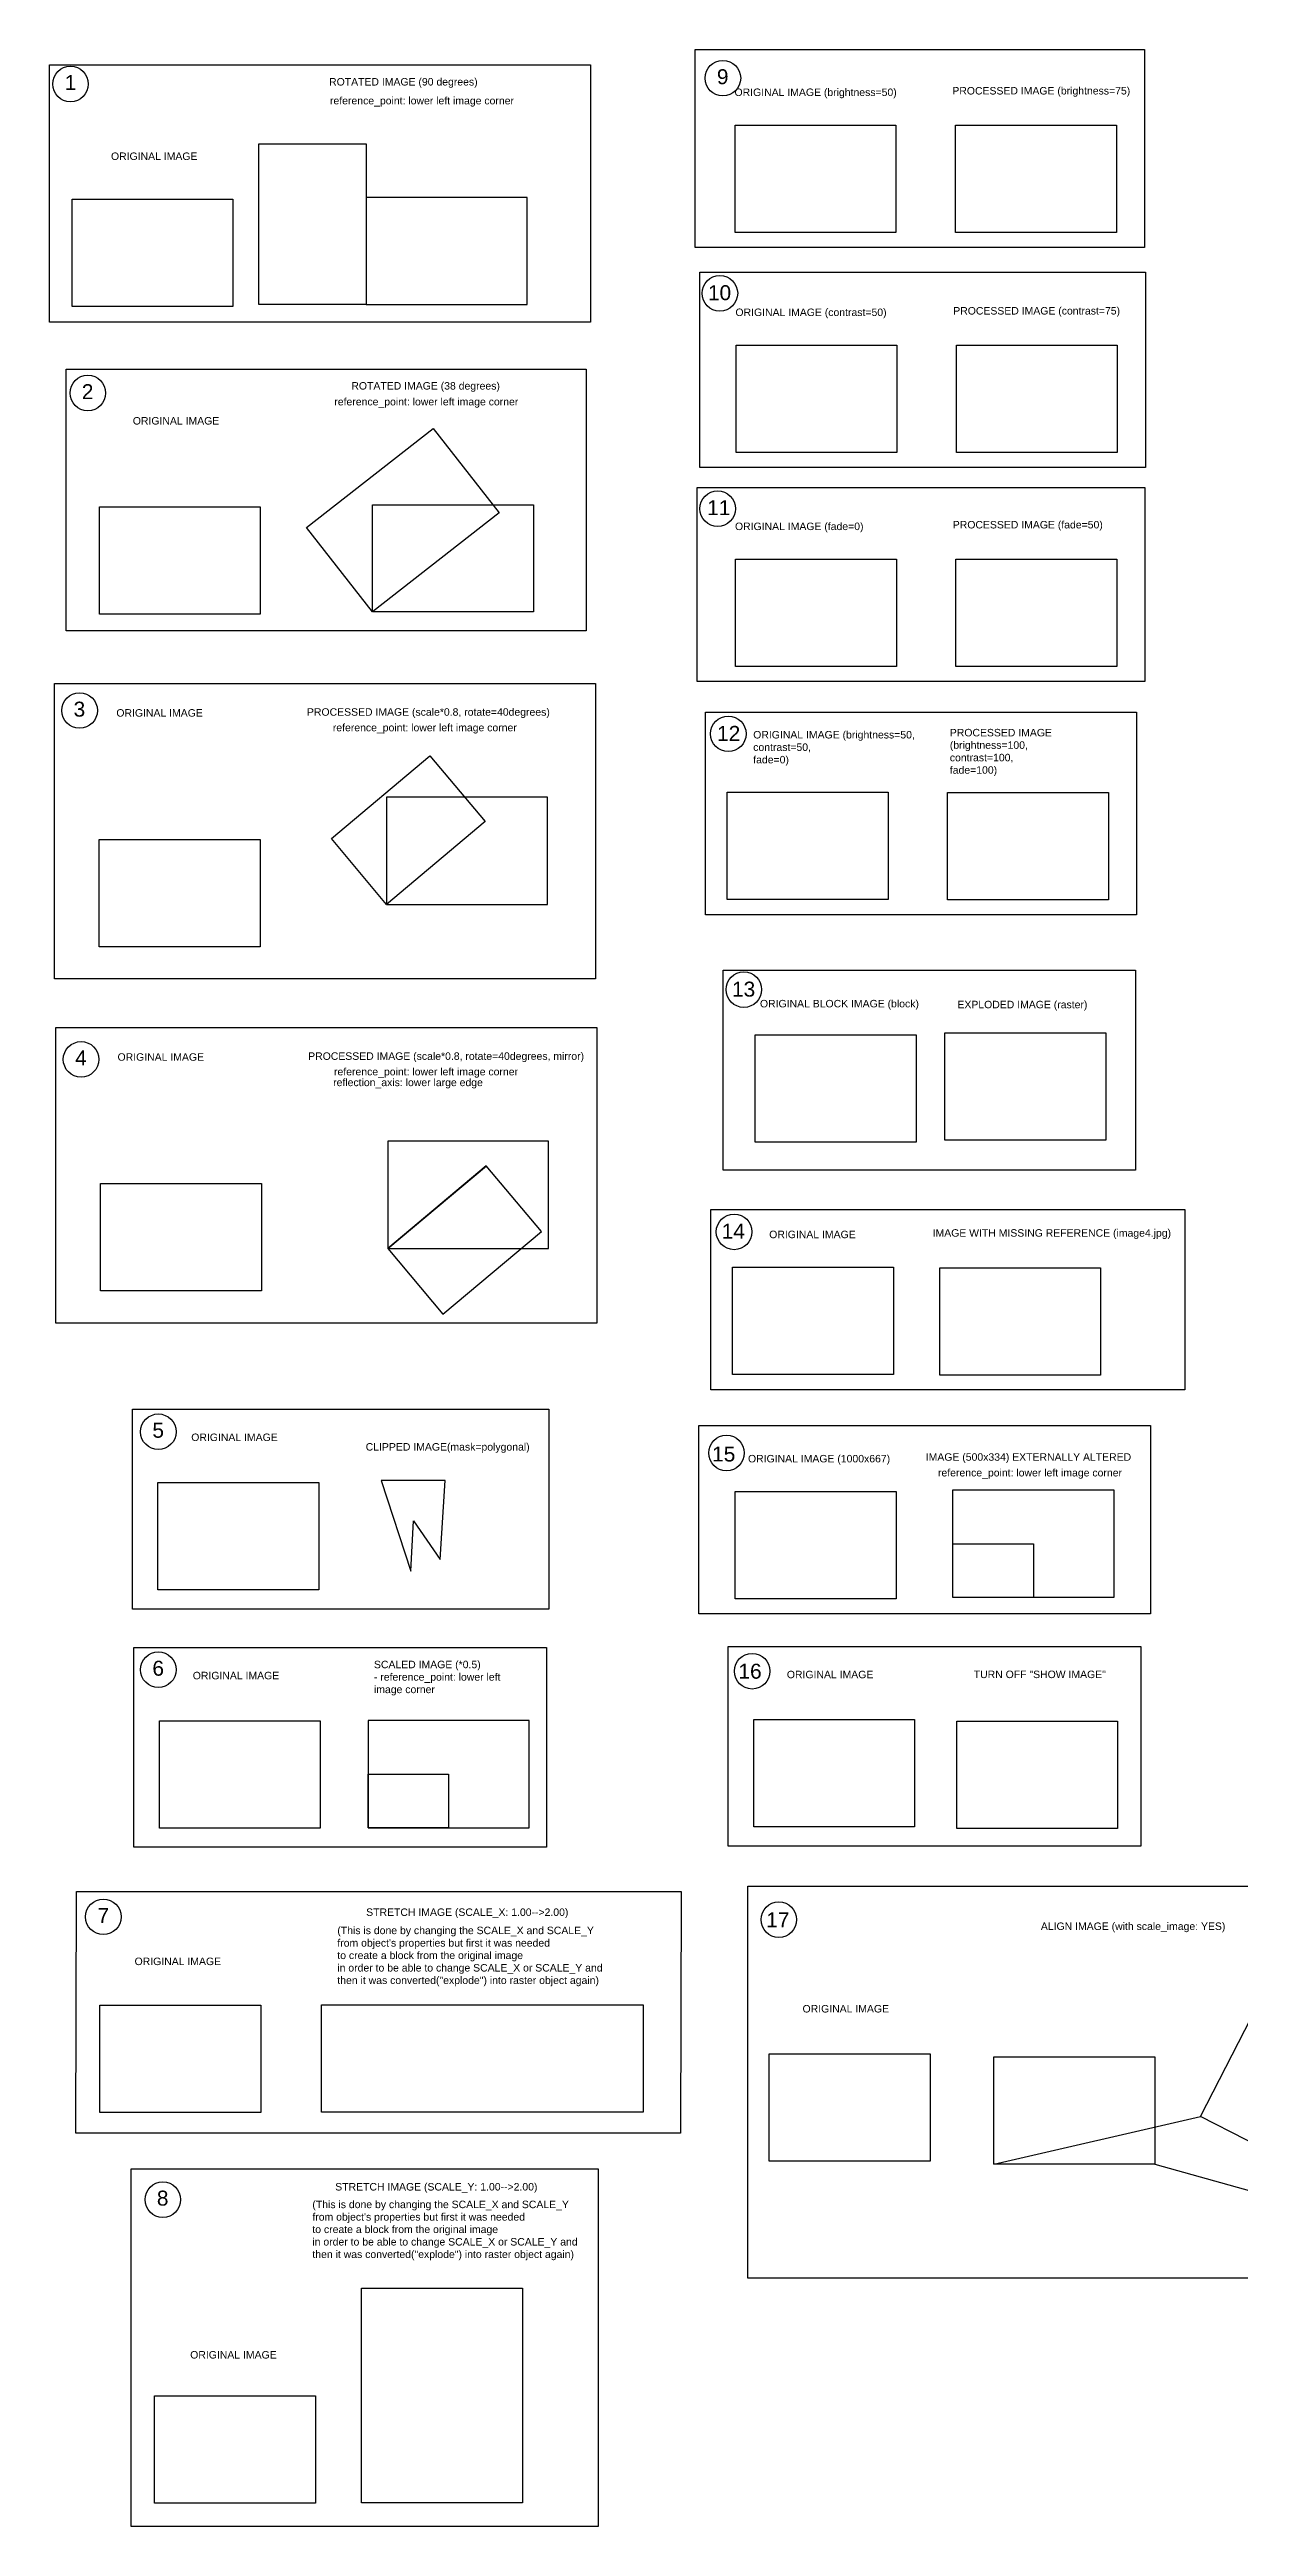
# Model space of a CAD drawing. Header units: inches. Extents: x 98 to 285, y 71 to 237.
# Drawn here: x 97.5 to 177.1, y 70.9 to 236.6 of the extents above; entities that cross this region are included whole.
import ezdxf

# ---------------------------------------------------------------- set-up
doc = ezdxf.new("R2010")
doc.units = ezdxf.units.IN
doc.header["$MEASUREMENT"] = 0
doc.header["$XCLIPFRAME"] = 2
for name, color, linetype in [('context', 40, 'Continuous'), ('image', 151, 'Continuous'), ('title', 7, 'Continuous')]:
    doc.layers.add(name, color=color, linetype=linetype)
doc.styles.get("Standard").update_dxf_attribs({"font": 'arial.ttf'})
picture_1 = doc.add_image_def('image1.jpg', size_in_pixel=(1000, 667))
picture_2 = doc.add_image_def('image3.jpg', size_in_pixel=(500, 334))
picture_3 = doc.add_image_def('image4.jpg', size_in_pixel=(500, 334))

# ---------------------------------------------------------------- blocks, each defined once
blk = doc.blocks.new('image_new')
at = {"layer": 'image'}
image = blk.add_image(picture_1, insert=(0, 0), size_in_units=(10.76, 7.18), dxfattribs=at)
image.dxf.flags = 7

msp = doc.modelspace()

# ---------------------------------------------------------------- linework, layer by layer
at = {"layer": 'context'}
for points in [[(97.51, 235.57), (133.7, 235.57), (133.7, 218.35), (97.51, 218.35)], [(140.69, 236.59), (170.75, 236.59), (170.75, 223.34), (140.69, 223.34)], [(141, 221.69), (170.81, 221.69), (170.81, 208.62), (141, 208.62)], [(98.62, 215.21), (133.41, 215.21), (133.41, 197.69), (98.62, 197.69)], [(140.84, 207.28), (170.78, 207.28), (170.78, 194.3), (140.84, 194.3)], [(97.85, 194.18), (134.03, 194.18), (134.03, 174.41), (97.85, 174.41)], [(141.38, 192.27), (170.21, 192.27), (170.21, 178.7), (141.38, 178.7)], [(142.56, 174.99), (170.15, 174.99), (170.15, 161.63), (142.56, 161.63)], [(97.93, 171.16), (134.12, 171.16), (134.12, 151.38), (97.93, 151.38)], [(141.74, 158.99), (173.45, 158.99), (173.45, 146.93), (141.74, 146.93)], [(103.05, 145.63), (130.91, 145.63), (130.91, 132.26), (103.05, 132.26)], [(140.95, 144.53), (171.15, 144.53), (171.15, 131.93), (140.95, 131.93)], [(103.15, 129.68), (130.75, 129.68), (130.75, 116.32), (103.15, 116.32)], [(142.9, 129.76), (170.5, 129.76), (170.5, 116.39), (142.9, 116.39)], [(99.31, 113.36), (139.75, 113.36), (139.71, 97.2), (99.27, 97.2)], [(144.23, 113.72), (201.91, 113.72), (201.91, 87.5), (144.23, 87.5)], [(102.98, 94.82), (134.21, 94.82), (134.21, 70.89), (102.98, 70.89)]]:
    msp.add_lwpolyline(points, close=True, dxfattribs=at)
at = {"layer": 'image', "color": 1}
for points in [[(118.68, 226.7), (118.68, 219.52), (129.45, 219.52), (129.45, 226.7), (118.68, 226.7)], [(119.11, 198.96), (119.11, 206.14), (129.88, 206.14), (129.88, 198.96), (119.11, 198.96)], [(120.05, 179.4), (130.81, 179.4), (130.81, 186.58), (120.05, 186.58), (120.05, 179.4)], [(120.13, 156.38), (130.89, 156.38), (130.89, 163.56), (120.13, 163.56), (120.13, 156.38)], [(120.13, 156.38), (126.73, 161.92)], [(157.94, 133.04), (157.94, 140.23), (168.7, 140.23), (168.7, 133.04), (157.94, 133.04)], [(129.59, 117.63), (129.59, 124.81), (118.82, 124.81), (118.82, 117.63), (129.59, 117.63)], [(160.67, 102.3), (171.44, 102.3), (171.44, 95.12), (160.67, 95.12), (160.67, 102.3)], [(160.67, 95.12), (174.49, 98.32)], [(171.44, 95.12), (191.8, 89.43)]]:
    msp.add_lwpolyline(points, dxfattribs=at)
at = {"layer": 'title'}
for centre in [(98.91, 234.28), (142.55, 234.67), (142.35, 220.28), (100.07, 213.61), (142.2, 205.87), (99.52, 192.37), (142.91, 190.81), (143.95, 173.7), (99.62, 169.03), (143.3, 157.49), (104.79, 144.12), (142.79, 142.7), (104.79, 128.2), (144.51, 128.1), (101.11, 111.67), (146.29, 111.48), (105.09, 92.75)]:
    msp.add_circle(centre, 1.19, dxfattribs=at)

# ---------------------------------------------------------------- block references
at = {"layer": 'image'}
msp.add_blockref('image_new', (144.71, 163.5), dxfattribs=at)

# ---------------------------------------------------------------- texts
at = {"layer": 'title'}
for s, height, p in [('1', 1, (98.52, 233.88)), ('ROTATED IMAGE (90 degrees)', 0.5, (116.21, 234.18)), ('9', 1, (142.15, 234.27)), ('ORIGINAL IMAGE (brightness=50)', 0.5, (143.33, 233.48)), ('PROCESSED IMAGE (brightness=75)', 0.5, (157.9, 233.58)), ('reference_point: lower left image corner', 0.5, (116.27, 232.92)), ('ORIGINAL IMAGE', 0.5, (101.62, 229.2)), ('10', 1, (141.55, 219.82)), ('ORIGINAL IMAGE (contrast=50)', 0.5, (143.39, 218.76)), ('PROCESSED IMAGE (contrast=75)', 0.5, (157.96, 218.86)), ('2', 1, (99.67, 213.2)), ('ROTATED IMAGE (38 degrees)', 0.5, (117.7, 213.84)), ('reference_point: lower left image corner', 0.5, (116.56, 212.78)), ('ORIGINAL IMAGE', 0.5, (103.08, 211.5)), ('11', 1, (141.5, 205.44)), ('ORIGINAL IMAGE (fade=0)', 0.5, (143.36, 204.44)), ('PROCESSED IMAGE (fade=50)', 0.5, (157.93, 204.55)), ('3', 1, (99.12, 191.96)), ('ORIGINAL IMAGE', 0.5, (101.98, 191.96)), ('PROCESSED IMAGE (scale*0.8, rotate=40degrees)', 0.5, (114.73, 192.02)), ('reference_point: lower left image corner', 0.5, (116.46, 190.98)), ('12', 1, (142.16, 190.34)), ('13', 1, (143.16, 173.23)), ('ORIGINAL BLOCK IMAGE (block)', 0.5, (145.03, 172.51)), ('EXPLODED IMAGE (raster)', 0.5, (158.24, 172.45)), ('4', 1, (99.22, 168.63)), ('ORIGINAL IMAGE', 0.5, (102.06, 168.94)), ('PROCESSED IMAGE (scale*0.8, rotate=40degrees, mirror)', 0.5, (114.81, 169)), ('reflection_axis: lower large edge', 0.5, (116.48, 167.24)), ('reference_point: lower left image corner', 0.5, (116.54, 167.96)), ('14', 1, (142.47, 157.04)), ('ORIGINAL IMAGE', 0.5, (145.65, 157.07)), ('IMAGE WITH MISSING REFERENCE (image4.jpg)', 0.5, (156.58, 157.17)), ('5', 1, (104.39, 143.72)), ('ORIGINAL IMAGE', 0.5, (106.99, 143.5)), ('CLIPPED IMAGE(mask=polygonal)', 0.5, (118.66, 142.86)), ('15', 1, (141.83, 142.13)), ('ORIGINAL IMAGE (1000x667)', 0.5, (144.23, 142.07)), ('IMAGE (500x334) EXTERNALLY ALTERED', 0.5, (156.12, 142.18)), ('reference_point: lower left image corner', 0.5, (156.94, 141.13)), ('6', 1, (104.39, 127.8)), ('ORIGINAL IMAGE', 0.5, (107.09, 127.56)), ('16', 1, (143.59, 127.6)), ('ORIGINAL IMAGE', 0.5, (146.83, 127.63)), ('TURN OFF "SHOW IMAGE"', 0.5, (159.33, 127.64)), ('7', 1, (100.72, 111.26)), ('STRETCH IMAGE (SCALE_X: 1.00-->2.00)', 0.5, (118.69, 111.73)), ('17', 1, (145.45, 110.97)), ('ALIGN IMAGE (with scale_image: YES)', 0.5, (163.82, 110.79)), ('ORIGINAL IMAGE', 0.5, (103.2, 108.44)), ('ORIGINAL IMAGE', 0.5, (147.88, 105.27)), ('8', 1, (104.69, 92.35)), ('STRETCH IMAGE (SCALE_Y: 1.00-->2.00)', 0.5, (116.62, 93.36)), ('ORIGINAL IMAGE', 0.5, (106.92, 82.12))]:
    msp.add_text(s, height=height, dxfattribs=at).set_placement(p)
at = {"layer": 'title', "char_height": 0.5, "attachment_point": 1}
for s, width, insert in [('ORIGINAL IMAGE (brightness=50,\\Pcontrast=50,\\Pfade=0)', 10.3148, (144.58, 191)), ('PROCESSED IMAGE (brightness=100,\\Pcontrast=100,\\Pfade=100)', 10.3148, (157.73, 191.14)), ('SCALED IMAGE (*0.5)\\P- reference_point: lower left image corner', 10.3148, (119.21, 128.8)), ('(This is done by changing the SCALE_X and SCALE_Y from object\'s properties but first it was needed\\Pto create a block from the original image\\Pin order to be able to change SCALE_X or SCALE_Y and then it was converted("explode") into raster object again)', 18.3335, (116.76, 111.01)), ('(This is done by changing the SCALE_X and SCALE_Y from object\'s properties but first it was needed\\Pto create a block from the original image\\Pin order to be able to change SCALE_X or SCALE_Y and then it was converted("explode") into raster object again)', 18.3335, (115.09, 92.68))]:
    msp.add_mtext_dynamic_manual_height_columns(s, width=width, gutter_width=1, heights=[0], dxfattribs=dict(at, insert=insert))

# ---------------------------------------------------------------- pictures from other files: only their frames are drawn
at = {"layer": 'image'}
image = msp.add_image(picture_1, insert=(143.37, 224.35), size_in_units=(10.76, 7.18), dxfattribs=at)
image.dxf.flags = 7
image = msp.add_image(picture_1, insert=(158.11, 224.34), size_in_units=(10.76, 7.18), dxfattribs=dict(at, brightness=75))
image.dxf.flags = 7
image = msp.add_image(picture_1, insert=(118.68, 219.52), size_in_units=(10.76, 7.18), rotation=90, dxfattribs=at)
image.dxf.flags = 7
image = msp.add_image(picture_1, insert=(99.02, 219.4), size_in_units=(10.76, 7.18), dxfattribs=at)
image.dxf.flags = 7
image = msp.add_image(picture_1, insert=(143.43, 209.64), size_in_units=(10.76, 7.18), dxfattribs=at)
image.dxf.flags = 7
image = msp.add_image(picture_1, insert=(158.17, 209.63), size_in_units=(10.76, 7.18), dxfattribs=dict(at, contrast=75))
image.dxf.flags = 7
image = msp.add_image(picture_1, insert=(119.11, 198.96), size_in_units=(10.76, 7.18), rotation=38, dxfattribs=at)
image.dxf.flags = 7
image = msp.add_image(picture_1, insert=(100.85, 198.82), size_in_units=(10.76, 7.18), dxfattribs=at)
image.dxf.flags = 7
image = msp.add_image(picture_1, insert=(143.4, 195.32), size_in_units=(10.76, 7.18), dxfattribs=at)
image.dxf.flags = 7
image = msp.add_image(picture_1, insert=(158.14, 195.31), size_in_units=(10.76, 7.18), dxfattribs=dict(at, fade=50))
image.dxf.flags = 7
image = msp.add_image(picture_1, insert=(120.05, 179.4), size_in_units=(8.61, 5.74), rotation=40, dxfattribs=at)
image.dxf.flags = 7
image = msp.add_image(picture_1, insert=(142.84, 179.72), size_in_units=(10.76, 7.18), dxfattribs=at)
image.dxf.flags = 7
image = msp.add_image(picture_1, insert=(157.58, 179.71), size_in_units=(10.76, 7.18), dxfattribs=dict(at, brightness=100, contrast=100, fade=100))
image.dxf.flags = 7
image = msp.add_image(picture_1, insert=(100.84, 176.56), size_in_units=(10.76, 7.18), dxfattribs=at)
image.dxf.flags = 7
image = msp.add_image(picture_1, insert=(157.4, 163.63), size_in_units=(10.76, 7.18), dxfattribs=at)
image.dxf.flags = 7
image = msp.add_image(picture_1, insert=(120.13, 156.38), size_in_units=(8.61, 5.74), rotation=40, dxfattribs=at)
image.dxf.v_pixel = (0.005534, -0.006595)
image.dxf.flags = 7
image = msp.add_image(picture_1, insert=(100.92, 153.54), size_in_units=(10.76, 7.18), dxfattribs=at)
image.dxf.flags = 7
image = msp.add_image(picture_1, insert=(143.2, 147.94), size_in_units=(10.76, 7.18), dxfattribs=at)
image.dxf.flags = 7
image = msp.add_image(picture_3, insert=(157.06, 147.9), size_in_units=(10.76, 7.19), dxfattribs=at)
image.dxf.flags = 7
image = msp.add_image(picture_1, insert=(116.67, 133.67), size_in_units=(10.76, 7.18), dxfattribs=at)
image.set_boundary_path([(280.6, -0.5), (465.3, 562.2), (481, 249.4), (646.8, 490.2), (678.1, -0.5), (280.6, -0.5)])
image = msp.add_image(picture_1, insert=(104.76, 133.55), size_in_units=(10.76, 7.18), dxfattribs=at)
image.dxf.flags = 7
image = msp.add_image(picture_1, insert=(143.38, 132.95), size_in_units=(10.76, 7.18), dxfattribs=at)
image.dxf.flags = 7
image = msp.add_image(picture_2, insert=(157.94, 133.04), size_in_units=(5.38, 3.59), dxfattribs=at)
image.dxf.flags = 7
image = msp.add_image(picture_1, insert=(104.86, 117.61), size_in_units=(10.76, 7.18), dxfattribs=at)
image.dxf.flags = 7
image = msp.add_image(picture_1, insert=(144.61, 117.68), size_in_units=(10.76, 7.18), dxfattribs=at)
image.dxf.flags = 7
at = {"layer": 'image', "color": 1}
image = msp.add_image(picture_1, insert=(158.19, 117.58), size_in_units=(10.76, 7.18), dxfattribs=at)
image.dxf.flags = 6
at = {"layer": 'image'}
image = msp.add_image(picture_1, insert=(118.82, 117.63), size_in_units=(5.38, 3.59), dxfattribs=at)
image.dxf.flags = 7
image = msp.add_image(picture_1, insert=(174.49, 98.32), size_in_units=(19.46, 12.98), rotation=-27.2052, dxfattribs=at)
image.dxf.flags = 7
image = msp.add_image(picture_1, insert=(100.88, 98.58), size_in_units=(10.76, 7.18), dxfattribs=at)
image.dxf.flags = 7
image = msp.add_image(picture_1, insert=(115.7, 98.61), size_in_units=(21.52, 7.18), dxfattribs=at)
image.dxf.flags = 7
image = msp.add_image(picture_1, insert=(145.65, 95.33), size_in_units=(10.76, 7.18), dxfattribs=at)
image.dxf.flags = 7
image = msp.add_image(picture_1, insert=(118.38, 72.47), size_in_units=(10.76, 14.36), dxfattribs=at)
image.dxf.flags = 7
image = msp.add_image(picture_1, insert=(104.53, 72.44), size_in_units=(10.76, 7.18), dxfattribs=at)
image.dxf.flags = 7

doc.saveas('drawing.dxf')
